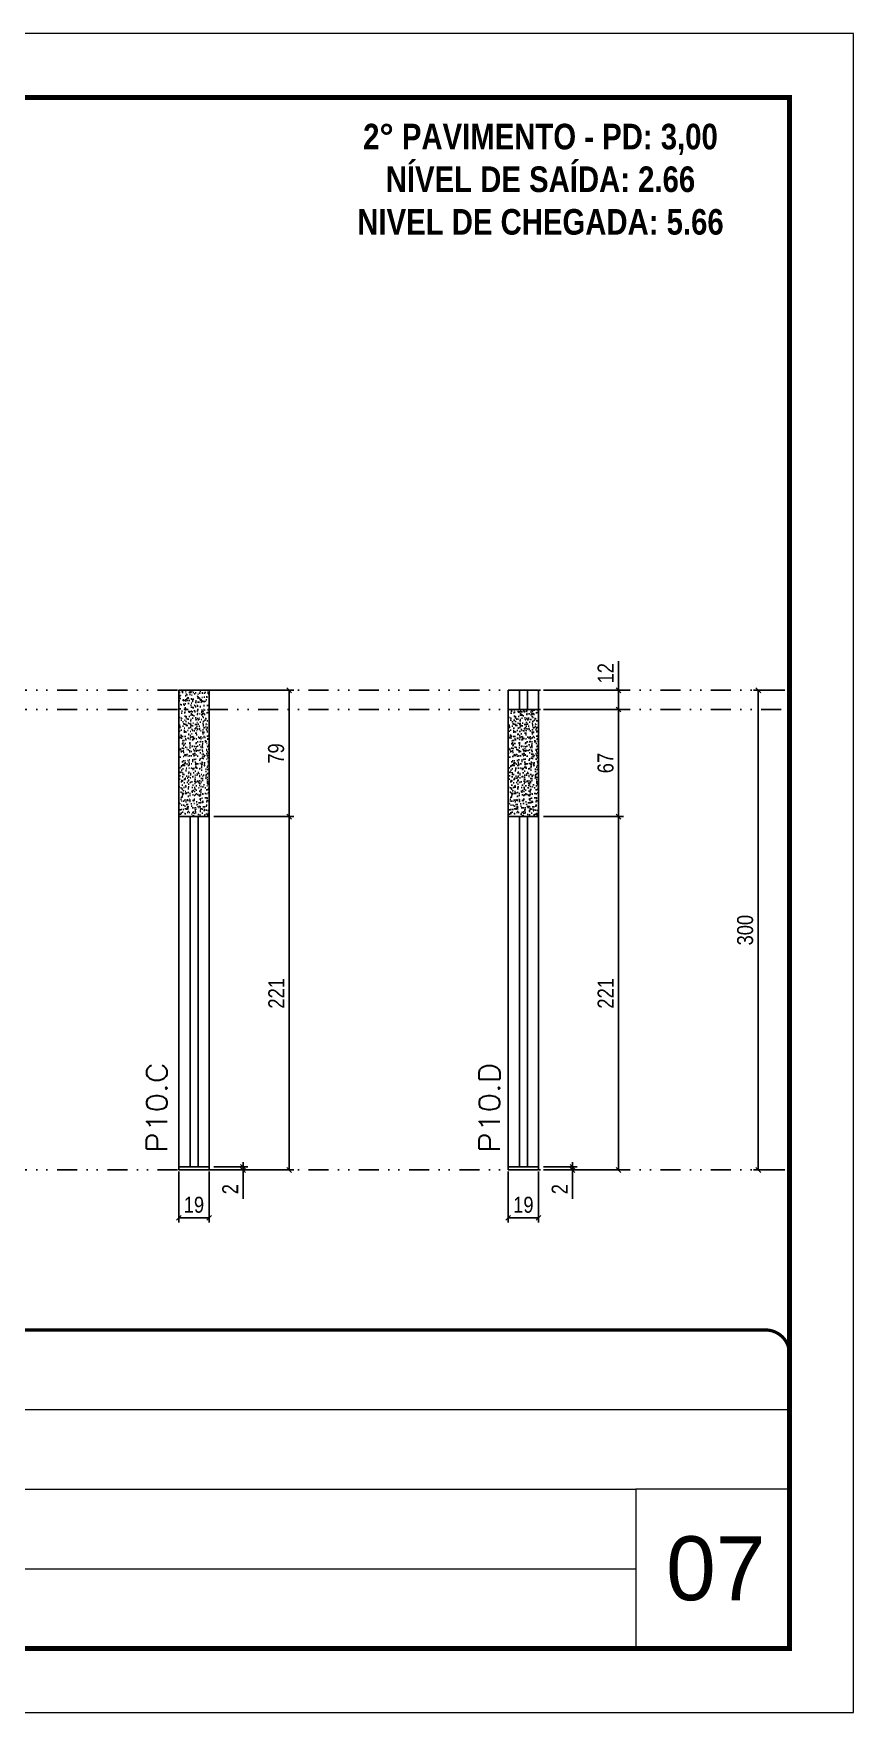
# Model space of a CAD drawing. Extents: x 14400 to 20667, y -21631 to 6985.
# Drawn here: x 18569 to 19082, y 4786 to 5836 of the extents above; entities that cross this region are included whole.
import ezdxf

# ---------------------------------------------------------------- set-up
doc = ezdxf.new("R2010")
doc.units = 0
for name, pattern in [('CONTINUO', [0]), ('DASHED', [0.75, 0.5, -0.25]), ('DIVIDE2', [0.625, 0.25, -0.125, 0, -0.125, 0, -0.125])]:
    doc.linetypes.add(name, pattern=pattern)
for name, color, linetype, lineweight in [('CARIMBO', 255, 'Continuous', 9), ('Folhas', 255, 'Continuous', 9), ('SARRAFO DE PRESSAO', 251, 'DASHED', 9), ('Texto Seção', 7, 'Continuous', 15)]:
    doc.layers.add(name, color=color, linetype=linetype, lineweight=lineweight)
for name, color, linetype in [('COTA', 241, 'Continuous'), ('NOMENCLATURA', 7, 'Continuous'), ('Nível', 160, 'Continuous'), ('Painéis', 200, 'Continuous'), ('SARR_2.2x7', 40, 'Continuous')]:
    doc.layers.add(name, color=color, linetype=linetype)
doc.styles.add('ARIAL', font='arial.ttf')
doc.styles.add('COTA TECNICA', font='techl___.ttf', dxfattribs={"height": 10})
doc.styles.add('COTA TECNICA-50', font='techl___.ttf', dxfattribs={"height": 10})
doc.styles.add('REGUA-120', font='ROMANS.shx', dxfattribs={"height": 15})
doc.styles.add('ROMANC', font='techb___.ttf', dxfattribs={"height": 2.5})
doc.dimstyles.new('COTA PAINEL-50', dxfattribs={"dimtxt": 10, "dimasz": 3, "dimexe": 3, "dimexo": 3, "dimgap": 3, "dimtad": 1, "dimdec": 1, "dimzin": 12, "dimdsep": 46, "dimtxsty": 'COTA TECNICA-50', "dimblk1": 'OBLIQUE', "dimblk2": 'OBLIQUE', "dimsah": 1, "dimcen": 0.9, "dimclrd": 4, "dimclre": 4, "dimclrt": 240, "dimadec": 1, "dimazin": 3, "dimtfac": 1, "dimtdec": 1, "dimtmove": 0, "dimatfit": 3, "dimfxl": 1, "dimtolj": 1, "dimtzin": 12, "dimarcsym": 0})
doc.dimstyles.new('PAINEL', dxfattribs={"dimtxt": 10, "dimasz": 3, "dimexe": 3, "dimexo": 3, "dimgap": 3, "dimtad": 1, "dimdec": 1, "dimzin": 12, "dimdsep": 46, "dimtxsty": 'COTA TECNICA', "dimblk1": 'OBLIQUE', "dimblk2": 'OBLIQUE', "dimsah": 1, "dimcen": 0.9, "dimclrd": 4, "dimclre": 4, "dimclrt": 240, "dimadec": 1, "dimazin": 3, "dimtfac": 1, "dimtdec": 1, "dimtmove": 0, "dimatfit": 3, "dimfxl": 1, "dimtolj": 1, "dimtzin": 12, "dimarcsym": 0})

# ---------------------------------------------------------------- blocks, each defined once
blk = doc.blocks.new('9999999999')
at = {"color": 30, "linetype": 'CONTINUO'}
for p, q in [((98564.6, 34379.6), (99584, 34379.6)), ((98564.6, 34329.8), (99488, 34329.8)), ((99584, 34329.8), (99488, 34329.8)), ((99488, 34329.8), (99488, 34230.2)), ((98564.6, 34280), (99488, 34280))]:
    blk.add_line(p, q, dxfattribs=at)
at = {"color": 30, "linetype": 'CONTINUO', "const_width": 2}
blk.add_lwpolyline([(99584, 34230.2), (99584, 34414.4, 0.414214), (99569, 34429.4), (98229, 34429.4, 0.414214), (98214, 34414.4), (98214, 34245.2, 0.414214), (98229, 34230.2), (99584, 34230.2)], format="xyb", dxfattribs=at)
at = {"layer": 'Folhas'}
blk.add_lwpolyline([(98139, 34190.2), (99624, 34190.2), (99624, 35240.2), (98139, 35240.2)], close=True, dxfattribs=at)
at = {"layer": 'Folhas', "color": 30, "const_width": 3}
blk.add_lwpolyline([(98214, 34230.2), (99584, 34230.2), (99584, 35200.2), (98214, 35200.2)], close=True, dxfattribs=at)
blk = doc.blocks.new('_Oblique')
at = {"color": 0, "linetype": 'ByBlock', "lineweight": -2}
blk.add_line((-0.5, -0.5), (0.5, 0.5), dxfattribs=at)
blk = doc.blocks.new('*D1043')
at = {"layer": 'COTA', "color": 4, "lineweight": -2, "transparency": 16777216}
for p, q in [((19039, 5425.4), (19019.5, 5425.4)), ((19022.5, 5125.4), (19022.5, 5425.4)), ((19039, 5125.4), (19019.5, 5125.4))]:
    blk.add_line(p, q, dxfattribs=at)
at = {"layer": 'Defpoints', "color": 0, "transparency": 16777216}
for p in [(19022.5, 5425.4), (19042, 5425.4), (19042, 5125.4)]:
    blk.add_point(p, dxfattribs=at)
at = {"layer": 'COTA', "color": 4, "lineweight": -2, "transparency": 16777216, "xscale": 3, "yscale": 3, "zscale": 3}
for p, rotation in [((19022.5, 5425.4), 90), ((19022.5, 5125.4), 270)]:
    blk.add_blockref('_Oblique', p, dxfattribs=dict(at, rotation=rotation))
at = {"layer": 'COTA', "color": 240, "transparency": 16777216, "insert": (19014.3, 5275.4), "char_height": 10, "attachment_point": 5, "rotation": 90, "style": 'COTA TECNICA'}
blk.add_mtext('\\A1;300', dxfattribs=at)
blk = doc.blocks.new('*D1066')
at = {"layer": 'COTA', "color": 4, "lineweight": -2, "transparency": 16777216}
for p, q in [((18660.1, 5124.4), (18660.1, 5092.5)), ((18679.1, 5124.4), (18679.1, 5092.5)), ((18660.1, 5095.5), (18679.1, 5095.5))]:
    blk.add_line(p, q, dxfattribs=at)
at = {"layer": 'Defpoints', "color": 0, "transparency": 16777216}
for p in [(18660.1, 5127.4), (18679.1, 5127.4), (18679.1, 5095.5)]:
    blk.add_point(p, dxfattribs=at)
at = {"layer": 'COTA', "color": 4, "lineweight": -2, "transparency": 16777216, "xscale": 3, "yscale": 3, "zscale": 3, "rotation": 180}
blk.add_blockref('_Oblique', (18660.1, 5095.5), dxfattribs=at)
at = {"layer": 'COTA', "color": 4, "lineweight": -2, "transparency": 16777216, "xscale": 3, "yscale": 3, "zscale": 3}
blk.add_blockref('_Oblique', (18679.1, 5095.5), dxfattribs=at)
at = {"layer": 'COTA', "color": 240, "transparency": 16777216, "insert": (18669.6, 5103.6), "char_height": 10, "attachment_point": 5, "style": 'COTA TECNICA'}
blk.add_mtext('\\A1;19', dxfattribs=at)
blk = doc.blocks.new('*D1067')
at = {"layer": 'COTA', "color": 4, "lineweight": -2, "transparency": 16777216}
for p, q in [((18682.1, 5127.4), (18703.3, 5127.4)), ((18682.1, 5125.4), (18703.3, 5125.4)), ((18700.3, 5127.4), (18700.3, 5130.4)), ((18700.3, 5127.4), (18700.3, 5125.4)), ((18700.3, 5125.4), (18700.3, 5107.3))]:
    blk.add_line(p, q, dxfattribs=at)
at = {"layer": 'Defpoints', "color": 0, "transparency": 16777216}
for p in [(18679.1, 5127.4), (18679.1, 5125.4), (18700.3, 5127.4)]:
    blk.add_point(p, dxfattribs=at)
at = {"layer": 'COTA', "color": 4, "lineweight": -2, "transparency": 16777216, "xscale": 3, "yscale": 3, "zscale": 3}
for p, rotation in [((18700.3, 5127.4), 270), ((18700.3, 5125.4), 90)]:
    blk.add_blockref('_Oblique', p, dxfattribs=dict(at, rotation=rotation))
at = {"layer": 'COTA', "color": 240, "transparency": 16777216, "insert": (18692.3, 5113.4), "char_height": 10, "attachment_point": 5, "rotation": 90, "style": 'COTA TECNICA-50'}
blk.add_mtext('\\A1;2', dxfattribs=at)
blk = doc.blocks.new('*D1068')
at = {"layer": 'COTA', "color": 4, "lineweight": -2, "transparency": 16777216}
for p, q in [((18682.1, 5346.4), (18732.1, 5346.4)), ((18729.1, 5125.4), (18729.1, 5346.4)), ((18682.1, 5125.4), (18732.1, 5125.4))]:
    blk.add_line(p, q, dxfattribs=at)
at = {"layer": 'Defpoints', "color": 0, "transparency": 16777216}
for p in [(18679.1, 5346.4), (18729.1, 5346.4), (18679.1, 5125.4)]:
    blk.add_point(p, dxfattribs=at)
at = {"layer": 'COTA', "color": 4, "lineweight": -2, "transparency": 16777216, "xscale": 3, "yscale": 3, "zscale": 3}
for p, rotation in [((18729.1, 5346.4), 90), ((18729.1, 5125.4), 270)]:
    blk.add_blockref('_Oblique', p, dxfattribs=dict(at, rotation=rotation))
at = {"layer": 'COTA', "color": 240, "transparency": 16777216, "insert": (18721.1, 5235.9), "char_height": 10, "attachment_point": 5, "rotation": 90, "style": 'COTA TECNICA-50'}
blk.add_mtext('\\A1;221', dxfattribs=at)
blk = doc.blocks.new('*D1072')
at = {"layer": 'COTA', "color": 4, "lineweight": -2, "transparency": 16777216}
for p, q in [((18682.1, 5425.4), (18732.1, 5425.4)), ((18729.1, 5346.4), (18729.1, 5425.4)), ((18682.1, 5346.4), (18732.1, 5346.4))]:
    blk.add_line(p, q, dxfattribs=at)
at = {"layer": 'Defpoints', "color": 0, "transparency": 16777216}
for p in [(18679.1, 5425.4), (18729.1, 5425.4), (18679.1, 5346.4)]:
    blk.add_point(p, dxfattribs=at)
at = {"layer": 'COTA', "color": 4, "lineweight": -2, "transparency": 16777216, "xscale": 3, "yscale": 3, "zscale": 3}
for p, rotation in [((18729.1, 5425.4), 90), ((18729.1, 5346.4), 270)]:
    blk.add_blockref('_Oblique', p, dxfattribs=dict(at, rotation=rotation))
at = {"layer": 'COTA', "color": 240, "transparency": 16777216, "insert": (18721, 5385.9), "char_height": 10, "attachment_point": 5, "rotation": 90, "style": 'COTA TECNICA'}
blk.add_mtext('\\A1;79', dxfattribs=at)
blk = doc.blocks.new('*D1069')
at = {"layer": 'COTA', "color": 4, "lineweight": -2, "transparency": 16777216}
for p, q in [((18866.1, 5124.4), (18866.1, 5092.5)), ((18885.1, 5124.4), (18885.1, 5092.5)), ((18866.1, 5095.5), (18885.1, 5095.5))]:
    blk.add_line(p, q, dxfattribs=at)
at = {"layer": 'Defpoints', "color": 0, "transparency": 16777216}
for p in [(18866.1, 5127.4), (18885.1, 5127.4), (18885.1, 5095.5)]:
    blk.add_point(p, dxfattribs=at)
at = {"layer": 'COTA', "color": 4, "lineweight": -2, "transparency": 16777216, "xscale": 3, "yscale": 3, "zscale": 3, "rotation": 180}
blk.add_blockref('_Oblique', (18866.1, 5095.5), dxfattribs=at)
at = {"layer": 'COTA', "color": 4, "lineweight": -2, "transparency": 16777216, "xscale": 3, "yscale": 3, "zscale": 3}
blk.add_blockref('_Oblique', (18885.1, 5095.5), dxfattribs=at)
at = {"layer": 'COTA', "color": 240, "transparency": 16777216, "insert": (18875.6, 5103.6), "char_height": 10, "attachment_point": 5, "style": 'COTA TECNICA'}
blk.add_mtext('\\A1;19', dxfattribs=at)
blk = doc.blocks.new('*D1070')
at = {"layer": 'COTA', "color": 4, "lineweight": -2, "transparency": 16777216}
for p, q in [((18888.1, 5127.4), (18909.3, 5127.4)), ((18888.1, 5125.4), (18909.3, 5125.4)), ((18906.3, 5127.4), (18906.3, 5130.4)), ((18906.3, 5127.4), (18906.3, 5125.4)), ((18906.3, 5125.4), (18906.3, 5107.3))]:
    blk.add_line(p, q, dxfattribs=at)
at = {"layer": 'Defpoints', "color": 0, "transparency": 16777216}
for p in [(18885.1, 5127.4), (18885.1, 5125.4), (18906.3, 5127.4)]:
    blk.add_point(p, dxfattribs=at)
at = {"layer": 'COTA', "color": 4, "lineweight": -2, "transparency": 16777216, "xscale": 3, "yscale": 3, "zscale": 3}
for p, rotation in [((18906.3, 5127.4), 270), ((18906.3, 5125.4), 90)]:
    blk.add_blockref('_Oblique', p, dxfattribs=dict(at, rotation=rotation))
at = {"layer": 'COTA', "color": 240, "transparency": 16777216, "insert": (18898.3, 5113.4), "char_height": 10, "attachment_point": 5, "rotation": 90, "style": 'COTA TECNICA-50'}
blk.add_mtext('\\A1;2', dxfattribs=at)
blk = doc.blocks.new('*D1071')
at = {"layer": 'COTA', "color": 4, "lineweight": -2, "transparency": 16777216}
for p, q in [((18888.1, 5346.4), (18938.1, 5346.4)), ((18935.1, 5125.4), (18935.1, 5346.4)), ((18888.1, 5125.4), (18938.1, 5125.4))]:
    blk.add_line(p, q, dxfattribs=at)
at = {"layer": 'Defpoints', "color": 0, "transparency": 16777216}
for p in [(18885.1, 5346.4), (18935.1, 5346.4), (18885.1, 5125.4)]:
    blk.add_point(p, dxfattribs=at)
at = {"layer": 'COTA', "color": 4, "lineweight": -2, "transparency": 16777216, "xscale": 3, "yscale": 3, "zscale": 3}
for p, rotation in [((18935.1, 5346.4), 90), ((18935.1, 5125.4), 270)]:
    blk.add_blockref('_Oblique', p, dxfattribs=dict(at, rotation=rotation))
at = {"layer": 'COTA', "color": 240, "transparency": 16777216, "insert": (18927, 5235.9), "char_height": 10, "attachment_point": 5, "rotation": 90, "style": 'COTA TECNICA-50'}
blk.add_mtext('\\A1;221', dxfattribs=at)
blk = doc.blocks.new('*D1073')
at = {"layer": 'COTA', "color": 4, "lineweight": -2, "transparency": 16777216}
for p, q in [((18888.1, 5413.4), (18938.1, 5413.4)), ((18935.1, 5346.4), (18935.1, 5413.4)), ((18888.1, 5346.4), (18938.1, 5346.4))]:
    blk.add_line(p, q, dxfattribs=at)
at = {"layer": 'Defpoints', "color": 0, "transparency": 16777216}
for p in [(18885.1, 5413.4), (18935.1, 5413.4), (18885.1, 5346.4)]:
    blk.add_point(p, dxfattribs=at)
at = {"layer": 'COTA', "color": 4, "lineweight": -2, "transparency": 16777216, "xscale": 3, "yscale": 3, "zscale": 3}
for p, rotation in [((18935.1, 5413.4), 90), ((18935.1, 5346.4), 270)]:
    blk.add_blockref('_Oblique', p, dxfattribs=dict(at, rotation=rotation))
at = {"layer": 'COTA', "color": 240, "transparency": 16777216, "insert": (18927, 5379.9), "char_height": 10, "attachment_point": 5, "rotation": 90, "style": 'COTA TECNICA'}
blk.add_mtext('\\A1;67', dxfattribs=at)
blk = doc.blocks.new('*D1074')
at = {"layer": 'COTA', "color": 4, "lineweight": -2, "transparency": 16777216}
for p, q in [((18935.1, 5425.4), (18935.1, 5443.7)), ((18888.1, 5425.4), (18938.1, 5425.4)), ((18935.1, 5413.4), (18935.1, 5425.4)), ((18888.1, 5413.4), (18938.1, 5413.4))]:
    blk.add_line(p, q, dxfattribs=at)
at = {"layer": 'Defpoints', "color": 0, "transparency": 16777216}
for p in [(18885.1, 5425.4), (18935.1, 5425.4), (18885.1, 5413.4)]:
    blk.add_point(p, dxfattribs=at)
at = {"layer": 'COTA', "color": 4, "lineweight": -2, "transparency": 16777216, "xscale": 3, "yscale": 3, "zscale": 3}
for p, rotation in [((18935.1, 5425.4), 90), ((18935.1, 5413.4), 270)]:
    blk.add_blockref('_Oblique', p, dxfattribs=dict(at, rotation=rotation))
at = {"layer": 'COTA', "color": 240, "transparency": 16777216, "insert": (18927, 5436.1), "char_height": 10, "attachment_point": 5, "rotation": 90, "style": 'COTA TECNICA'}
blk.add_mtext('\\A1;12', dxfattribs=at)

msp = doc.modelspace()

# ---------------------------------------------------------------- hatches: boundary and pattern name
at = {"layer": 'COTA'}
h = msp.add_hatch(dxfattribs=at)
h.set_pattern_fill('AR-CONC', color=256, scale=0.03)
h.set_pattern_definition([(50, (-79.9063, 1120.575), (5.4655401, -0.4781726), [0.5715, -6.2865]), (355, (-79.9063, 1120.575), (-1.0573026, 5.7317054), [0.4572, -5.0292175]), (100.451445, (-79.451, 1120.535), (4.4082374, 5.2535326), [0.4857003, -5.3427073]), (46.1842, (-79.906, 1122.099), (8.1323712, -1.2612698), [0.85725, -9.42975]), (96.635558, (-79.229, 1121.994), (7.122124, 7.4227837), [0.7285507, -8.0140682]), (351.18415, (-79.906, 1122.099), (7.122124, 7.4227837), [0.685799, -7.543792]), (21, (-79.1443, 1121.718), (4.5484317, -3.0679559), [0.5715, -6.2865]), (326, (-79.1443, 1121.718), (1.8540609, 5.525639), [0.4572, -5.0292]), (71.451445, (-78.7653, 1121.4624), (6.4024926, 2.457683), [0.4857003, -5.3426981]), (37.5, (-79.9063, 1120.5751), (0.0926581, 2.53665117), [0, -4.96824, 0, -5.1054, 0, -5.04825]), (7.5, (-79.9063, 1120.575), (2.00458988, 3.00541724), [0, -2.91084, 0, -4.85394, 0, -1.92405]), (327.5, (-81.6056, 1120.5751), (4.06771786, -0.17186232), [0, -1.905, 0, -5.9436, 0, -7.8867]), (317.5, (-82.3676, 1120.575), (4.44387544, 0.7627947), [0, -2.4765, 0, -3.94716, 0, -5.6007])])
h.paths.add_polyline_path([(18679.15, 5425.44), (18660.15, 5425.44), (18660.15, 5346.44), (18679.15, 5346.44)])
h = msp.add_hatch(dxfattribs=at)
h.set_pattern_fill('AR-CONC', color=256, scale=0.03)
h.set_pattern_definition([(50, (126.064, 1120.575), (5.4655401, -0.4781726), [0.5715, -6.2865]), (355, (126.064, 1120.575), (-1.0573026, 5.7317054), [0.4572, -5.0292175]), (100.451445, (126.5196, 1120.535), (4.4082374, 5.2535326), [0.4857003, -5.3427073]), (46.1842, (126.064, 1122.099), (8.1323712, -1.2612698), [0.85725, -9.42975]), (96.635558, (126.742, 1121.994), (7.122124, 7.4227837), [0.7285507, -8.0140682]), (351.18415, (126.064, 1122.099), (7.122124, 7.4227837), [0.685799, -7.543792]), (21, (126.826, 1121.718), (4.5484317, -3.0679559), [0.5715, -6.2865]), (326, (126.826, 1121.718), (1.8540609, 5.525639), [0.4572, -5.0292]), (71.451445, (127.205, 1121.4624), (6.4024926, 2.457683), [0.4857003, -5.3426981]), (37.5, (126.0641, 1120.5751), (0.0926581, 2.53665117), [0, -4.96824, 0, -5.1054, 0, -5.04825]), (7.5, (126.0641, 1120.575), (2.00458988, 3.00541724), [0, -2.91084, 0, -4.85394, 0, -1.92405]), (327.5, (124.3649, 1120.5751), (4.06771786, -0.17186232), [0, -1.905, 0, -5.9436, 0, -7.8867]), (317.5, (123.603, 1120.575), (4.44387544, 0.7627947), [0, -2.4765, 0, -3.94716, 0, -5.6007])])
h.paths.add_polyline_path([(18885.12, 5413.44), (18866.12, 5413.44), (18866.12, 5346.44), (18885.12, 5346.44)])

# ---------------------------------------------------------------- linework, layer by layer
for points in [[(18660.15, 5346.44), (18679.15, 5346.44), (18679.15, 5425.44), (18660.15, 5425.44)], [(18866.12, 5346.44), (18885.12, 5346.44), (18885.12, 5413.44), (18866.12, 5413.44)]]:
    msp.add_lwpolyline(points, close=True, dxfattribs=at)
at = {"layer": 'Nível', "color": 4, "linetype": 'DIVIDE2', "ltscale": 50}
for p, q in [((17671.97, 5425.44), (19041.97, 5425.44)), ((17671.97, 5413.44), (19041.97, 5413.44)), ((17671.97, 5125.44), (19041.97, 5125.44)), ((17671.97, 5125.44), (19041.97, 5125.44))]:
    msp.add_line(p, q, dxfattribs=at)
at = {"layer": 'Painéis'}
for p, q in [((18660.15, 5346.44), (18660.15, 5127.44)), ((18660.15, 5346.44), (18679.15, 5346.44)), ((18679.15, 5346.44), (18679.15, 5127.44)), ((18866.12, 5346.44), (18866.12, 5127.44)), ((18866.12, 5346.44), (18885.12, 5346.44)), ((18885.12, 5346.44), (18885.12, 5127.44)), ((18660.15, 5127.44), (18679.15, 5127.44)), ((18660.15, 5125.44), (18660.15, 5127.44)), ((18679.15, 5125.44), (18660.15, 5125.44)), ((18679.15, 5127.44), (18679.15, 5125.44)), ((18866.12, 5127.44), (18885.12, 5127.44)), ((18866.12, 5125.44), (18866.12, 5127.44)), ((18885.12, 5125.44), (18866.12, 5125.44)), ((18885.12, 5127.44), (18885.12, 5125.44))]:
    msp.add_line(p, q, dxfattribs=at)
msp.add_lwpolyline([(18866.12, 5413.44), (18885.12, 5413.44), (18885.12, 5425.44), (18866.12, 5425.44)], close=True, dxfattribs=at)
at = {"layer": 'SARR_2.2x7'}
for p, q in [((18873.12, 5413.44), (18873.12, 5425.44)), ((18878.12, 5413.44), (18878.12, 5425.44)), ((18667.15, 5346.44), (18667.15, 5127.44)), ((18672.15, 5346.44), (18672.15, 5127.44)), ((18873.12, 5346.44), (18873.12, 5127.44)), ((18878.12, 5346.44), (18878.12, 5127.44))]:
    msp.add_line(p, q, dxfattribs=at)

# ---------------------------------------------------------------- block references
at = {"layer": 'SARRAFO DE PRESSAO', "color": 6, "linetype": 'ByBlock'}
msp.add_blockref('9999999999', (-80542.01, -29404.05), dxfattribs=at)

# ---------------------------------------------------------------- texts
at = {"layer": 'CARIMBO', "style": 'ARIAL'}
msp.add_text('07', height=40, dxfattribs=at).set_placement((18964.83, 4856.3))
at = {"layer": 'NOMENCLATURA', "color": 2, "insert": (18886.29, 5779.74), "char_height": 16, "attachment_point": 2, "style": 'ROMANC'}
msp.add_mtext_dynamic_manual_height_columns('2° PAVIMENTO - PD: 3,00\\PNÍVEL DE SAÍDA: 2.66\\PNIVEL DE CHEGADA: 5.66', width=432.3511, gutter_width=1, heights=[0], dxfattribs=at)
at = {"layer": 'Texto Seção', "style": 'REGUA-120', "width": 1.1}
for s, p in [('P10.C', (18652.9, 5136.2)), ('P10.D', (18860.85, 5136.2))]:
    msp.add_text(s, height=13, rotation=90, dxfattribs=at).set_placement(p)

# ---------------------------------------------------------------- dimensions: what is measured, and where the dimension line sits
at = {"layer": 'COTA'}
for base, p1, p2, dimstyle, picture, middle in [((18935.11, 5425.44), (18885.12, 5413.44), (18885.12, 5425.44), 'PAINEL', '*D1074', (18927.05, 5436.09)), ((18729.14, 5425.44), (18679.15, 5346.44), (18679.15, 5425.44), 'PAINEL', '*D1072', (18721.03, 5385.94)), ((19022.51, 5425.44), (19041.97, 5125.44), (19041.97, 5425.44), 'PAINEL', '*D1043', (19014.29, 5275.44)), ((18935.11, 5413.44), (18885.12, 5346.44), (18885.12, 5413.44), 'PAINEL', '*D1073', (18927, 5379.94)), ((18729.14, 5346.44), (18679.15, 5125.44), (18679.15, 5346.44), 'COTA PAINEL-50', '*D1068', (18721.08, 5235.94)), ((18935.11, 5346.44), (18885.12, 5125.44), (18885.12, 5346.44), 'COTA PAINEL-50', '*D1071', (18927.05, 5235.94))]:
    dim = msp.add_linear_dim(base=base, p1=p1, p2=p2, angle=90, dimstyle=dimstyle, dxfattribs=at)
    dim.commit()
    dim.dimension.update_dxf_attribs({"geometry": picture, "text_midpoint": middle})
for base, p1, p2, picture, middle in [((18679.15, 5095.54), (18660.15, 5127.44), (18679.15, 5127.44), '*D1066', (18669.65, 5103.63)), ((18885.12, 5095.54), (18866.12, 5127.44), (18885.12, 5127.44), '*D1069', (18875.62, 5103.63))]:
    dim = msp.add_linear_dim(base=base, p1=p1, p2=p2, dimstyle='PAINEL', override={"dimarcsym": 2}, dxfattribs=at)
    dim.commit()
    dim.dimension.update_dxf_attribs({"geometry": picture, "text_midpoint": middle})
for base, p1, p2, picture, middle in [((18700.34, 5127.44), (18679.15, 5125.44), (18679.15, 5127.44), '*D1067', (18700.34, 5113.38)), ((18906.31, 5127.44), (18885.12, 5125.44), (18885.12, 5127.44), '*D1070', (18906.31, 5113.38))]:
    dim = msp.add_linear_dim(base=base, p1=p1, p2=p2, angle=90, dimstyle='COTA PAINEL-50', dxfattribs=at)
    dim.commit()
    dim.dimension.update_dxf_attribs({"geometry": picture, "text_midpoint": middle, "dimtype": 160})

doc.saveas('drawing.dxf')
